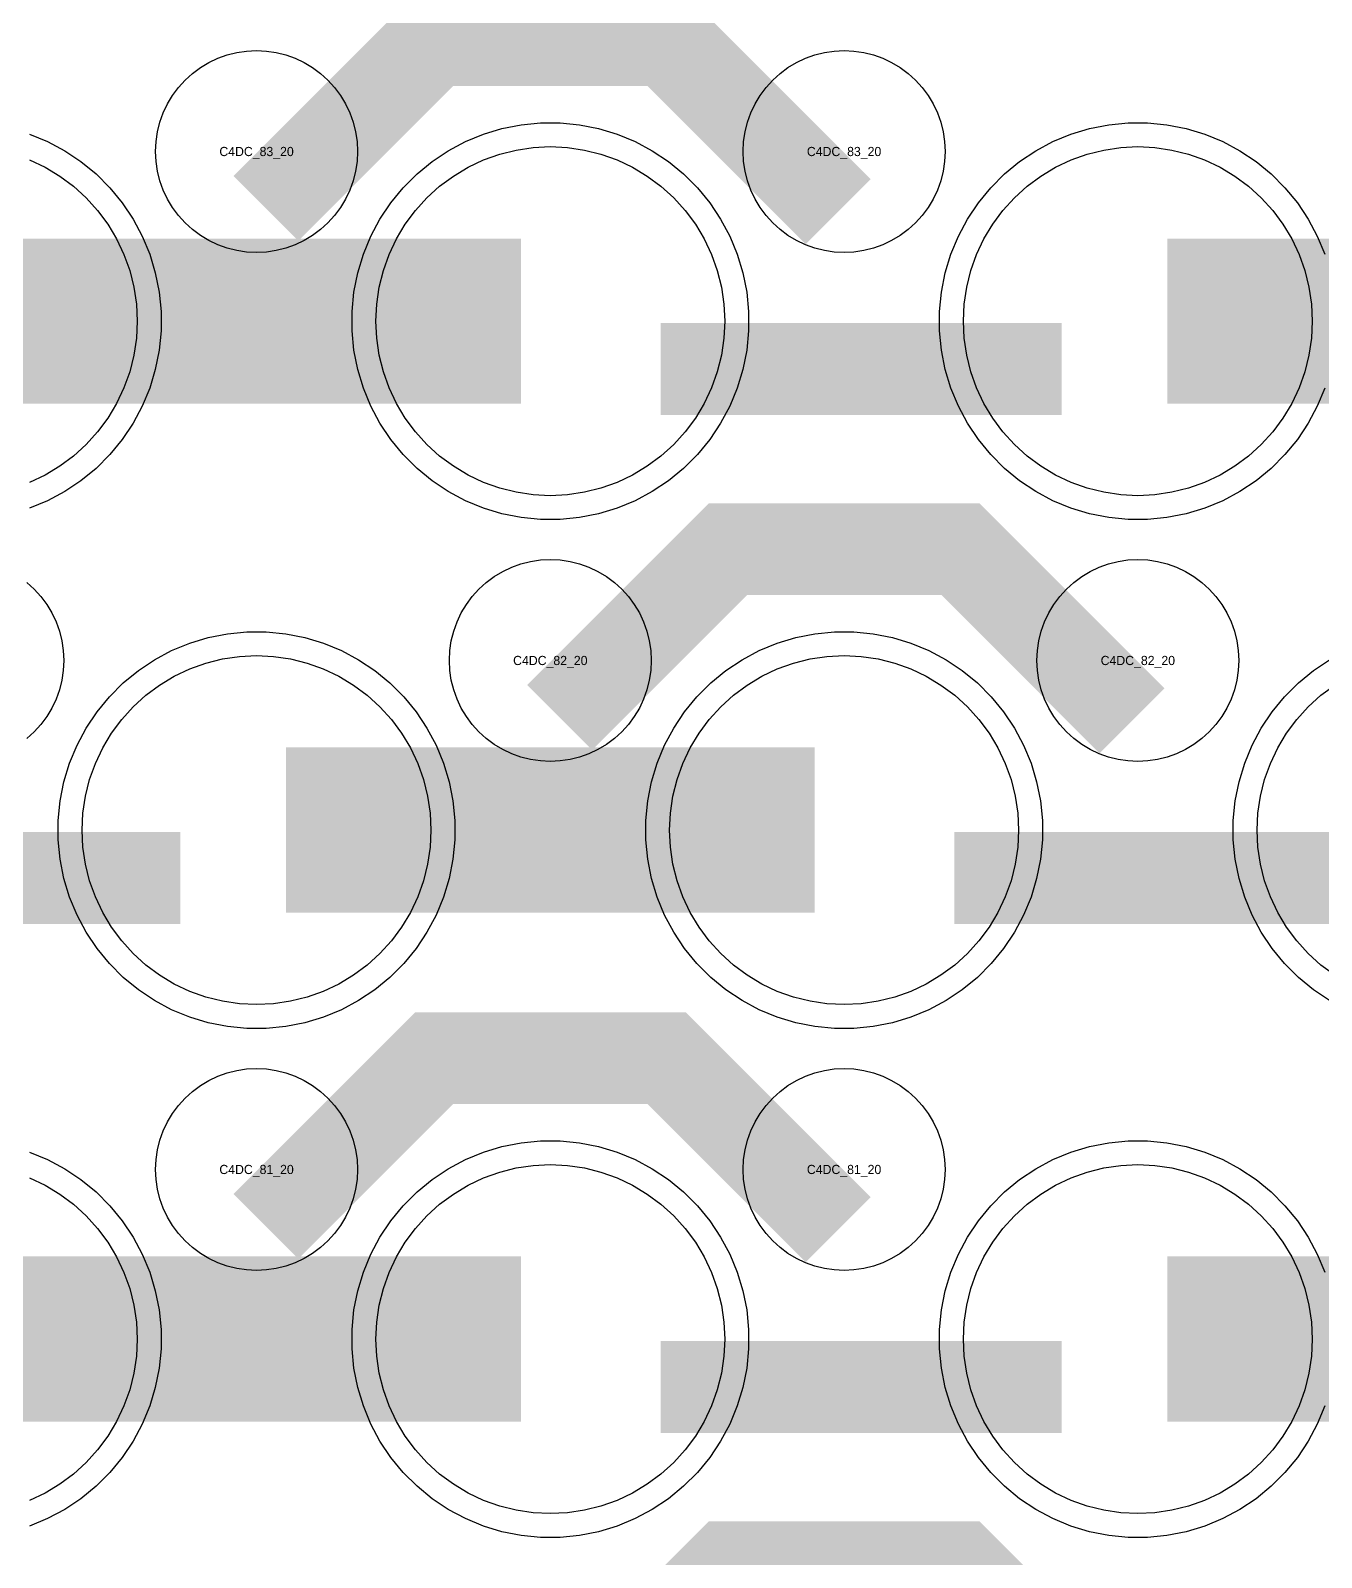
# Model space of a CAD drawing. Extents: x -11880 to 11880, y -14992 to 14992.
# Drawn here: x -5661.5 to -5310, y -3675.3 to -3259.6 of the extents above; entities that cross this region are included whole.
import ezdxf
from ezdxf.enums import TextEntityAlignment as Align

# ---------------------------------------------------------------- set-up
doc = ezdxf.new("R2010")
doc.units = 0
doc.header["$MEASUREMENT"] = 0
for name, color, linetype in [('GDS_775_DT_237', 138, 'CONTINUOUS'), ('RDL1_FS', 34, 'CONTINUOUS'), ('RDL_BS', 160, 'CONTINUOUS')]:
    doc.layers.add(name, color=color, linetype=linetype)

msp = doc.modelspace()

# ---------------------------------------------------------------- linework, layer by layer
at = {"layer": 'RDL1_FS'}
for points in [[(-5520, -3386.254), (-5524.657, -3386.025), (-5529.268, -3385.341), (-5533.791, -3384.209), (-5538.181, -3382.637), (-5542.395, -3380.645), (-5546.395, -3378.247), (-5550.14, -3375.469), (-5553.594, -3372.339), (-5556.724, -3368.885), (-5559.502, -3365.14), (-5561.9, -3361.14), (-5563.892, -3356.926), (-5565.464, -3352.536), (-5566.596, -3348.013), (-5567.28, -3343.402), (-5567.509, -3338.745), (-5567.28, -3334.088), (-5566.596, -3329.477), (-5565.464, -3324.954), (-5563.892, -3320.564), (-5561.9, -3316.35), (-5559.502, -3312.35), (-5556.724, -3308.605), (-5553.594, -3305.151), (-5550.14, -3302.021), (-5546.395, -3299.243), (-5542.395, -3296.845), (-5538.181, -3294.853), (-5533.791, -3293.281), (-5529.268, -3292.149), (-5524.657, -3291.465), (-5520, -3291.236), (-5515.343, -3291.465), (-5510.732, -3292.149), (-5506.209, -3293.281), (-5501.819, -3294.853), (-5497.605, -3296.845), (-5493.605, -3299.243), (-5489.86, -3302.021), (-5486.406, -3305.151), (-5483.276, -3308.605), (-5480.498, -3312.35), (-5478.1, -3316.35), (-5476.108, -3320.564), (-5474.536, -3324.954), (-5473.404, -3329.477), (-5472.72, -3334.088), (-5472.491, -3338.745), (-5472.72, -3343.402), (-5473.404, -3348.013), (-5474.536, -3352.536), (-5476.108, -3356.926), (-5478.1, -3361.14), (-5480.498, -3365.14), (-5483.276, -3368.885), (-5486.406, -3372.339), (-5489.86, -3375.469), (-5493.605, -3378.247), (-5497.605, -3380.645), (-5501.819, -3382.637), (-5506.209, -3384.209), (-5510.732, -3385.341), (-5515.343, -3386.025)], [(-5360, -3386.254), (-5364.657, -3386.025), (-5369.268, -3385.341), (-5373.791, -3384.209), (-5378.181, -3382.637), (-5382.395, -3380.645), (-5386.395, -3378.247), (-5390.14, -3375.469), (-5393.594, -3372.339), (-5396.724, -3368.885), (-5399.502, -3365.14), (-5401.9, -3361.14), (-5403.892, -3356.926), (-5405.464, -3352.536), (-5406.596, -3348.013), (-5407.28, -3343.402), (-5407.509, -3338.745), (-5407.28, -3334.088), (-5406.596, -3329.477), (-5405.464, -3324.954), (-5403.892, -3320.564), (-5401.9, -3316.35), (-5399.502, -3312.35), (-5396.724, -3308.605), (-5393.594, -3305.151), (-5390.14, -3302.021), (-5386.395, -3299.243), (-5382.395, -3296.845), (-5378.181, -3294.853), (-5373.791, -3293.281), (-5369.268, -3292.149), (-5364.657, -3291.465), (-5360, -3291.236), (-5355.343, -3291.465), (-5350.732, -3292.149), (-5346.209, -3293.281), (-5341.819, -3294.853), (-5337.605, -3296.845), (-5333.605, -3299.243), (-5329.86, -3302.021), (-5326.406, -3305.151), (-5323.276, -3308.605), (-5320.498, -3312.35), (-5318.1, -3316.35), (-5316.108, -3320.564), (-5314.536, -3324.954), (-5313.404, -3329.477), (-5312.72, -3334.088), (-5312.491, -3338.745), (-5312.72, -3343.402), (-5313.404, -3348.013), (-5314.536, -3352.536), (-5316.108, -3356.926), (-5318.1, -3361.14), (-5320.498, -3365.14), (-5323.276, -3368.885), (-5326.406, -3372.339), (-5329.86, -3375.469), (-5333.605, -3378.247), (-5337.605, -3380.645), (-5341.819, -3382.637), (-5346.209, -3384.209), (-5350.732, -3385.341), (-5355.343, -3386.025)], [(-5600, -3524.819), (-5604.657, -3524.59), (-5609.268, -3523.906), (-5613.791, -3522.774), (-5618.181, -3521.202), (-5622.395, -3519.21), (-5626.395, -3516.812), (-5630.14, -3514.034), (-5633.594, -3510.904), (-5636.724, -3507.45), (-5639.502, -3503.705), (-5641.9, -3499.705), (-5643.892, -3495.491), (-5645.464, -3491.101), (-5646.596, -3486.578), (-5647.28, -3481.967), (-5647.509, -3477.31), (-5647.28, -3472.653), (-5646.596, -3468.042), (-5645.464, -3463.519), (-5643.892, -3459.129), (-5641.9, -3454.915), (-5639.502, -3450.915), (-5636.724, -3447.17), (-5633.594, -3443.716), (-5630.14, -3440.586), (-5626.395, -3437.808), (-5622.395, -3435.41), (-5618.181, -3433.418), (-5613.791, -3431.846), (-5609.268, -3430.714), (-5604.657, -3430.03), (-5600, -3429.801), (-5595.343, -3430.03), (-5590.732, -3430.714), (-5586.209, -3431.846), (-5581.819, -3433.418), (-5577.605, -3435.41), (-5573.605, -3437.808), (-5569.86, -3440.586), (-5566.406, -3443.716), (-5563.276, -3447.17), (-5560.498, -3450.915), (-5558.1, -3454.915), (-5556.108, -3459.129), (-5554.536, -3463.519), (-5553.404, -3468.042), (-5552.72, -3472.653), (-5552.491, -3477.31), (-5552.72, -3481.967), (-5553.404, -3486.578), (-5554.536, -3491.101), (-5556.108, -3495.491), (-5558.1, -3499.705), (-5560.498, -3503.705), (-5563.276, -3507.45), (-5566.406, -3510.904), (-5569.86, -3514.034), (-5573.605, -3516.812), (-5577.605, -3519.21), (-5581.819, -3521.202), (-5586.209, -3522.774), (-5590.732, -3523.906), (-5595.343, -3524.59)], [(-5440, -3524.819), (-5444.657, -3524.59), (-5449.268, -3523.906), (-5453.791, -3522.774), (-5458.181, -3521.202), (-5462.395, -3519.21), (-5466.395, -3516.812), (-5470.14, -3514.034), (-5473.594, -3510.904), (-5476.724, -3507.45), (-5479.502, -3503.705), (-5481.9, -3499.705), (-5483.892, -3495.491), (-5485.464, -3491.101), (-5486.596, -3486.578), (-5487.28, -3481.967), (-5487.509, -3477.31), (-5487.28, -3472.653), (-5486.596, -3468.042), (-5485.464, -3463.519), (-5483.892, -3459.129), (-5481.9, -3454.915), (-5479.502, -3450.915), (-5476.724, -3447.17), (-5473.594, -3443.716), (-5470.14, -3440.586), (-5466.395, -3437.808), (-5462.395, -3435.41), (-5458.181, -3433.418), (-5453.791, -3431.846), (-5449.268, -3430.714), (-5444.657, -3430.03), (-5440, -3429.801), (-5435.343, -3430.03), (-5430.732, -3430.714), (-5426.209, -3431.846), (-5421.819, -3433.418), (-5417.605, -3435.41), (-5413.605, -3437.808), (-5409.86, -3440.586), (-5406.406, -3443.716), (-5403.276, -3447.17), (-5400.498, -3450.915), (-5398.1, -3454.915), (-5396.108, -3459.129), (-5394.536, -3463.519), (-5393.404, -3468.042), (-5392.72, -3472.653), (-5392.491, -3477.31), (-5392.72, -3481.967), (-5393.404, -3486.578), (-5394.536, -3491.101), (-5396.108, -3495.491), (-5398.1, -3499.705), (-5400.498, -3503.705), (-5403.276, -3507.45), (-5406.406, -3510.904), (-5409.86, -3514.034), (-5413.605, -3516.812), (-5417.605, -3519.21), (-5421.819, -3521.202), (-5426.209, -3522.774), (-5430.732, -3523.906), (-5435.343, -3524.59)], [(-5520, -3663.384), (-5524.657, -3663.155), (-5529.268, -3662.471), (-5533.791, -3661.339), (-5538.181, -3659.767), (-5542.395, -3657.775), (-5546.395, -3655.377), (-5550.14, -3652.599), (-5553.594, -3649.469), (-5556.724, -3646.015), (-5559.502, -3642.27), (-5561.9, -3638.27), (-5563.892, -3634.056), (-5565.464, -3629.666), (-5566.596, -3625.143), (-5567.28, -3620.532), (-5567.509, -3615.875), (-5567.28, -3611.218), (-5566.596, -3606.607), (-5565.464, -3602.084), (-5563.892, -3597.694), (-5561.9, -3593.48), (-5559.502, -3589.48), (-5556.724, -3585.735), (-5553.594, -3582.281), (-5550.14, -3579.151), (-5546.395, -3576.373), (-5542.395, -3573.975), (-5538.181, -3571.983), (-5533.791, -3570.411), (-5529.268, -3569.279), (-5524.657, -3568.595), (-5520, -3568.366), (-5515.343, -3568.595), (-5510.732, -3569.279), (-5506.209, -3570.411), (-5501.819, -3571.983), (-5497.605, -3573.975), (-5493.605, -3576.373), (-5489.86, -3579.151), (-5486.406, -3582.281), (-5483.276, -3585.735), (-5480.498, -3589.48), (-5478.1, -3593.48), (-5476.108, -3597.694), (-5474.536, -3602.084), (-5473.404, -3606.607), (-5472.72, -3611.218), (-5472.491, -3615.875), (-5472.72, -3620.532), (-5473.404, -3625.143), (-5474.536, -3629.666), (-5476.108, -3634.056), (-5478.1, -3638.27), (-5480.498, -3642.27), (-5483.276, -3646.015), (-5486.406, -3649.469), (-5489.86, -3652.599), (-5493.605, -3655.377), (-5497.605, -3657.775), (-5501.819, -3659.767), (-5506.209, -3661.339), (-5510.732, -3662.471), (-5515.343, -3663.155)], [(-5360, -3663.384), (-5364.657, -3663.155), (-5369.268, -3662.471), (-5373.791, -3661.339), (-5378.181, -3659.767), (-5382.395, -3657.775), (-5386.395, -3655.377), (-5390.14, -3652.599), (-5393.594, -3649.469), (-5396.724, -3646.015), (-5399.502, -3642.27), (-5401.9, -3638.27), (-5403.892, -3634.056), (-5405.464, -3629.666), (-5406.596, -3625.143), (-5407.28, -3620.532), (-5407.509, -3615.875), (-5407.28, -3611.218), (-5406.596, -3606.607), (-5405.464, -3602.084), (-5403.892, -3597.694), (-5401.9, -3593.48), (-5399.502, -3589.48), (-5396.724, -3585.735), (-5393.594, -3582.281), (-5390.14, -3579.151), (-5386.395, -3576.373), (-5382.395, -3573.975), (-5378.181, -3571.983), (-5373.791, -3570.411), (-5369.268, -3569.279), (-5364.657, -3568.595), (-5360, -3568.366), (-5355.343, -3568.595), (-5350.732, -3569.279), (-5346.209, -3570.411), (-5341.819, -3571.983), (-5337.605, -3573.975), (-5333.605, -3576.373), (-5329.86, -3579.151), (-5326.406, -3582.281), (-5323.276, -3585.735), (-5320.498, -3589.48), (-5318.1, -3593.48), (-5316.108, -3597.694), (-5314.536, -3602.084), (-5313.404, -3606.607), (-5312.72, -3611.218), (-5312.491, -3615.875), (-5312.72, -3620.532), (-5313.404, -3625.143), (-5314.536, -3629.666), (-5316.108, -3634.056), (-5318.1, -3638.27), (-5320.498, -3642.27), (-5323.276, -3646.015), (-5326.406, -3649.469), (-5329.86, -3652.599), (-5333.605, -3655.377), (-5337.605, -3657.775), (-5341.819, -3659.767), (-5346.209, -3661.339), (-5350.732, -3662.471), (-5355.343, -3663.155)]]:
    msp.add_lwpolyline(points, close=True, dxfattribs=at)
for points in [[(-5661.819, -3294.853), (-5657.605, -3296.845), (-5653.605, -3299.243), (-5649.86, -3302.021), (-5646.406, -3305.151), (-5643.276, -3308.605), (-5640.498, -3312.35), (-5638.1, -3316.35), (-5636.108, -3320.564), (-5634.536, -3324.954), (-5633.404, -3329.477), (-5632.72, -3334.088), (-5632.491, -3338.745), (-5632.72, -3343.402), (-5633.404, -3348.013), (-5634.536, -3352.536), (-5636.108, -3356.926), (-5638.1, -3361.14), (-5640.498, -3365.14), (-5643.276, -3368.885), (-5646.406, -3372.339), (-5649.86, -3375.469), (-5653.605, -3378.247), (-5657.605, -3380.645), (-5661.819, -3382.637)], [(-5306.395, -3516.812), (-5310.14, -3514.034), (-5313.594, -3510.904), (-5316.724, -3507.45), (-5319.502, -3503.705), (-5321.9, -3499.705), (-5323.892, -3495.491), (-5325.464, -3491.101), (-5326.596, -3486.578), (-5327.28, -3481.967), (-5327.509, -3477.31), (-5327.28, -3472.653), (-5326.596, -3468.042), (-5325.464, -3463.519), (-5323.892, -3459.129), (-5321.9, -3454.915), (-5319.502, -3450.915), (-5316.724, -3447.17), (-5313.594, -3443.716), (-5310.14, -3440.586), (-5306.395, -3437.808)], [(-5661.819, -3571.983), (-5657.605, -3573.975), (-5653.605, -3576.373), (-5649.86, -3579.151), (-5646.406, -3582.281), (-5643.276, -3585.735), (-5640.498, -3589.48), (-5638.1, -3593.48), (-5636.108, -3597.694), (-5634.536, -3602.084), (-5633.404, -3606.607), (-5632.72, -3611.218), (-5632.491, -3615.875), (-5632.72, -3620.532), (-5633.404, -3625.143), (-5634.536, -3629.666), (-5636.108, -3634.056), (-5638.1, -3638.27), (-5640.498, -3642.27), (-5643.276, -3646.015), (-5646.406, -3649.469), (-5649.86, -3652.599), (-5653.605, -3655.377), (-5657.605, -3657.775), (-5661.819, -3659.767)]]:
    msp.add_lwpolyline(points, dxfattribs=at)
for points in [[(-5671.998, -3338.745, 45, 45, 0), (-5599.998, -3338.745, 45, 45, 0)], [(-5599.998, -3338.745, 45, 45, 0), (-5527.998, -3338.745, 45, 45, 0)], [(-5351.998, -3338.745, 45, 45, 0), (-5279.998, -3338.745, 45, 45, 0)], [(-5591.998, -3477.31, 45, 45, 0), (-5519.998, -3477.31, 45, 45, 0)], [(-5519.998, -3477.31, 45, 45, 0), (-5447.998, -3477.31, 45, 45, 0)], [(-5671.998, -3615.875, 45, 45, 0), (-5599.998, -3615.875, 45, 45, 0)], [(-5599.998, -3615.875, 45, 45, 0), (-5527.998, -3615.875, 45, 45, 0)], [(-5351.998, -3615.875, 45, 45, 0), (-5279.998, -3615.875, 45, 45, 0)]]:
    msp.add_lwpolyline(points, format="xyseb", dxfattribs=at)
at = {"layer": 'RDL_BS'}
for points in [[(-5597.438, -3308.059, 25, 25, 0), (-5551.623, -3262.244, 25, 25, 0), (-5518.07, -3262.244, 25, 25, 0)], [(-5441.599, -3308.958, 25, 25, 0), (-5488.313, -3262.244, 25, 25, 0), (-5518.071, -3262.244, 25, 25, 0)], [(-5489.984, -3351.758, 25, 25, 0), (-5380.719, -3351.758, 25, 25, 0)], [(-5517.438, -3446.624, 25, 25, 0), (-5471.623, -3400.809, 25, 25, 0), (-5438.07, -3400.809, 25, 25, 0)], [(-5361.599, -3447.523, 25, 25, 0), (-5408.313, -3400.809, 25, 25, 0), (-5438.071, -3400.809, 25, 25, 0)], [(-5729.984, -3490.323, 25, 25, 0), (-5620.719, -3490.323, 25, 25, 0)], [(-5409.984, -3490.323, 25, 25, 0), (-5300.719, -3490.323, 25, 25, 0)], [(-5597.438, -3585.189, 25, 25, 0), (-5551.623, -3539.374, 25, 25, 0), (-5518.07, -3539.374, 25, 25, 0)], [(-5441.599, -3586.088, 25, 25, 0), (-5488.313, -3539.374, 25, 25, 0), (-5518.071, -3539.374, 25, 25, 0)], [(-5489.984, -3628.888, 25, 25, 0), (-5380.719, -3628.888, 25, 25, 0)], [(-5517.438, -3723.754, 25, 25, 0), (-5471.623, -3677.939, 25, 25, 0), (-5438.07, -3677.939, 25, 25, 0)], [(-5361.599, -3724.653, 25, 25, 0), (-5408.313, -3677.939, 25, 25, 0), (-5438.071, -3677.939, 25, 25, 0)]]:
    msp.add_lwpolyline(points, format="xyseb", dxfattribs=at)
for points in [[(-5600, -3320.051), (-5602.693, -3319.919), (-5605.365, -3319.523), (-5607.984, -3318.866), (-5610.519, -3317.959), (-5612.956, -3316.807), (-5615.28, -3315.414), (-5617.443, -3313.811), (-5619.442, -3311.999), (-5621.254, -3310), (-5622.857, -3307.837), (-5624.25, -3305.513), (-5625.402, -3303.076), (-5626.309, -3300.541), (-5626.966, -3297.922), (-5627.362, -3295.25), (-5627.494, -3292.557), (-5627.362, -3289.864), (-5626.966, -3287.192), (-5626.309, -3284.573), (-5625.402, -3282.038), (-5624.25, -3279.601), (-5622.857, -3277.277), (-5621.254, -3275.114), (-5619.442, -3273.115), (-5617.443, -3271.303), (-5615.28, -3269.7), (-5612.956, -3268.307), (-5610.519, -3267.155), (-5607.984, -3266.248), (-5605.365, -3265.591), (-5602.693, -3265.195), (-5600, -3265.063), (-5597.307, -3265.195), (-5594.635, -3265.591), (-5592.016, -3266.248), (-5589.481, -3267.155), (-5587.044, -3268.307), (-5584.72, -3269.7), (-5582.557, -3271.303), (-5580.558, -3273.115), (-5578.746, -3275.114), (-5577.143, -3277.277), (-5575.75, -3279.601), (-5574.598, -3282.038), (-5573.691, -3284.573), (-5573.034, -3287.192), (-5572.638, -3289.864), (-5572.506, -3292.557), (-5572.638, -3295.25), (-5573.034, -3297.922), (-5573.691, -3300.541), (-5574.598, -3303.076), (-5575.75, -3305.513), (-5577.143, -3307.837), (-5578.746, -3310), (-5580.558, -3311.999), (-5582.557, -3313.811), (-5584.72, -3315.414), (-5587.044, -3316.807), (-5589.481, -3317.959), (-5592.016, -3318.866), (-5594.635, -3319.523), (-5597.307, -3319.919)], [(-5440, -3320.051), (-5442.693, -3319.919), (-5445.365, -3319.523), (-5447.984, -3318.866), (-5450.519, -3317.959), (-5452.956, -3316.807), (-5455.28, -3315.414), (-5457.443, -3313.811), (-5459.442, -3311.999), (-5461.254, -3310), (-5462.857, -3307.837), (-5464.25, -3305.513), (-5465.402, -3303.076), (-5466.309, -3300.541), (-5466.966, -3297.922), (-5467.362, -3295.25), (-5467.494, -3292.557), (-5467.362, -3289.864), (-5466.966, -3287.192), (-5466.309, -3284.573), (-5465.402, -3282.038), (-5464.25, -3279.601), (-5462.857, -3277.277), (-5461.254, -3275.114), (-5459.442, -3273.115), (-5457.443, -3271.303), (-5455.28, -3269.7), (-5452.956, -3268.307), (-5450.519, -3267.155), (-5447.984, -3266.248), (-5445.365, -3265.591), (-5442.693, -3265.195), (-5440, -3265.063), (-5437.307, -3265.195), (-5434.635, -3265.591), (-5432.016, -3266.248), (-5429.481, -3267.155), (-5427.044, -3268.307), (-5424.72, -3269.7), (-5422.557, -3271.303), (-5420.558, -3273.115), (-5418.746, -3275.114), (-5417.143, -3277.277), (-5415.75, -3279.601), (-5414.598, -3282.038), (-5413.691, -3284.573), (-5413.034, -3287.192), (-5412.638, -3289.864), (-5412.506, -3292.557), (-5412.638, -3295.25), (-5413.034, -3297.922), (-5413.691, -3300.541), (-5414.598, -3303.076), (-5415.75, -3305.513), (-5417.143, -3307.837), (-5418.746, -3310), (-5420.558, -3311.999), (-5422.557, -3313.811), (-5424.72, -3315.414), (-5427.044, -3316.807), (-5429.481, -3317.959), (-5432.016, -3318.866), (-5434.635, -3319.523), (-5437.307, -3319.919)], [(-5522.644, -3392.745), (-5527.938, -3392.228), (-5533.165, -3391.182), (-5538.205, -3389.651), (-5543.115, -3387.62), (-5547.777, -3385.128), (-5552.191, -3382.181), (-5556.292, -3378.819), (-5560.074, -3375.037), (-5563.436, -3370.936), (-5566.383, -3366.522), (-5568.875, -3361.86), (-5570.906, -3356.95), (-5572.437, -3351.91), (-5573.483, -3346.683), (-5574, -3341.389), (-5574, -3336.101), (-5573.483, -3330.807), (-5572.437, -3325.58), (-5570.906, -3320.54), (-5568.875, -3315.63), (-5566.383, -3310.968), (-5563.436, -3306.554), (-5560.074, -3302.453), (-5556.292, -3298.671), (-5552.191, -3295.309), (-5547.777, -3292.362), (-5543.115, -3289.87), (-5538.205, -3287.839), (-5533.165, -3286.308), (-5527.938, -3285.262), (-5522.644, -3284.745), (-5517.356, -3284.745), (-5512.062, -3285.262), (-5506.835, -3286.308), (-5501.795, -3287.839), (-5496.885, -3289.87), (-5492.223, -3292.362), (-5487.809, -3295.309), (-5483.708, -3298.671), (-5479.926, -3302.453), (-5476.564, -3306.554), (-5473.617, -3310.968), (-5471.125, -3315.63), (-5469.094, -3320.54), (-5467.563, -3325.58), (-5466.517, -3330.807), (-5466, -3336.101), (-5466, -3341.389), (-5466.517, -3346.683), (-5467.563, -3351.91), (-5469.094, -3356.95), (-5471.125, -3361.86), (-5473.617, -3366.522), (-5476.564, -3370.936), (-5479.926, -3375.037), (-5483.708, -3378.819), (-5487.809, -3382.181), (-5492.223, -3385.128), (-5496.885, -3387.62), (-5501.795, -3389.651), (-5506.835, -3391.182), (-5512.062, -3392.228), (-5517.356, -3392.745)], [(-5520, -3458.616), (-5522.693, -3458.484), (-5525.365, -3458.088), (-5527.984, -3457.431), (-5530.519, -3456.524), (-5532.956, -3455.372), (-5535.28, -3453.979), (-5537.443, -3452.376), (-5539.442, -3450.564), (-5541.254, -3448.565), (-5542.857, -3446.402), (-5544.25, -3444.078), (-5545.402, -3441.641), (-5546.309, -3439.106), (-5546.966, -3436.487), (-5547.362, -3433.815), (-5547.494, -3431.122), (-5547.362, -3428.429), (-5546.966, -3425.757), (-5546.309, -3423.138), (-5545.402, -3420.603), (-5544.25, -3418.166), (-5542.857, -3415.842), (-5541.254, -3413.679), (-5539.442, -3411.68), (-5537.443, -3409.868), (-5535.28, -3408.265), (-5532.956, -3406.872), (-5530.519, -3405.72), (-5527.984, -3404.813), (-5525.365, -3404.156), (-5522.693, -3403.76), (-5520, -3403.628), (-5517.307, -3403.76), (-5514.635, -3404.156), (-5512.016, -3404.813), (-5509.481, -3405.72), (-5507.044, -3406.872), (-5504.72, -3408.265), (-5502.557, -3409.868), (-5500.558, -3411.68), (-5498.746, -3413.679), (-5497.143, -3415.842), (-5495.75, -3418.166), (-5494.598, -3420.603), (-5493.691, -3423.138), (-5493.034, -3425.757), (-5492.638, -3428.429), (-5492.506, -3431.122), (-5492.638, -3433.815), (-5493.034, -3436.487), (-5493.691, -3439.106), (-5494.598, -3441.641), (-5495.75, -3444.078), (-5497.143, -3446.402), (-5498.746, -3448.565), (-5500.558, -3450.564), (-5502.557, -3452.376), (-5504.72, -3453.979), (-5507.044, -3455.372), (-5509.481, -3456.524), (-5512.016, -3457.431), (-5514.635, -3458.088), (-5517.307, -3458.484)], [(-5360, -3458.616), (-5362.693, -3458.484), (-5365.365, -3458.088), (-5367.984, -3457.431), (-5370.519, -3456.524), (-5372.956, -3455.372), (-5375.28, -3453.979), (-5377.443, -3452.376), (-5379.442, -3450.564), (-5381.254, -3448.565), (-5382.857, -3446.402), (-5384.25, -3444.078), (-5385.402, -3441.641), (-5386.309, -3439.106), (-5386.966, -3436.487), (-5387.362, -3433.815), (-5387.494, -3431.122), (-5387.362, -3428.429), (-5386.966, -3425.757), (-5386.309, -3423.138), (-5385.402, -3420.603), (-5384.25, -3418.166), (-5382.857, -3415.842), (-5381.254, -3413.679), (-5379.442, -3411.68), (-5377.443, -3409.868), (-5375.28, -3408.265), (-5372.956, -3406.872), (-5370.519, -3405.72), (-5367.984, -3404.813), (-5365.365, -3404.156), (-5362.693, -3403.76), (-5360, -3403.628), (-5357.307, -3403.76), (-5354.635, -3404.156), (-5352.016, -3404.813), (-5349.481, -3405.72), (-5347.044, -3406.872), (-5344.72, -3408.265), (-5342.557, -3409.868), (-5340.558, -3411.68), (-5338.746, -3413.679), (-5337.143, -3415.842), (-5335.75, -3418.166), (-5334.598, -3420.603), (-5333.691, -3423.138), (-5333.034, -3425.757), (-5332.638, -3428.429), (-5332.506, -3431.122), (-5332.638, -3433.815), (-5333.034, -3436.487), (-5333.691, -3439.106), (-5334.598, -3441.641), (-5335.75, -3444.078), (-5337.143, -3446.402), (-5338.746, -3448.565), (-5340.558, -3450.564), (-5342.557, -3452.376), (-5344.72, -3453.979), (-5347.044, -3455.372), (-5349.481, -3456.524), (-5352.016, -3457.431), (-5354.635, -3458.088), (-5357.307, -3458.484)], [(-5602.644, -3531.31), (-5607.938, -3530.793), (-5613.165, -3529.747), (-5618.205, -3528.216), (-5623.115, -3526.185), (-5627.777, -3523.693), (-5632.191, -3520.746), (-5636.292, -3517.384), (-5640.074, -3513.602), (-5643.436, -3509.501), (-5646.383, -3505.087), (-5648.875, -3500.425), (-5650.906, -3495.515), (-5652.437, -3490.475), (-5653.483, -3485.248), (-5654, -3479.954), (-5654, -3474.666), (-5653.483, -3469.372), (-5652.437, -3464.145), (-5650.906, -3459.105), (-5648.875, -3454.195), (-5646.383, -3449.533), (-5643.436, -3445.119), (-5640.074, -3441.018), (-5636.292, -3437.236), (-5632.191, -3433.874), (-5627.777, -3430.927), (-5623.115, -3428.435), (-5618.205, -3426.404), (-5613.165, -3424.873), (-5607.938, -3423.827), (-5602.644, -3423.31), (-5597.356, -3423.31), (-5592.062, -3423.827), (-5586.835, -3424.873), (-5581.795, -3426.404), (-5576.885, -3428.435), (-5572.223, -3430.927), (-5567.809, -3433.874), (-5563.708, -3437.236), (-5559.926, -3441.018), (-5556.564, -3445.119), (-5553.617, -3449.533), (-5551.125, -3454.195), (-5549.094, -3459.105), (-5547.563, -3464.145), (-5546.517, -3469.372), (-5546, -3474.666), (-5546, -3479.954), (-5546.517, -3485.248), (-5547.563, -3490.475), (-5549.094, -3495.515), (-5551.125, -3500.425), (-5553.617, -3505.087), (-5556.564, -3509.501), (-5559.926, -3513.602), (-5563.708, -3517.384), (-5567.809, -3520.746), (-5572.223, -3523.693), (-5576.885, -3526.185), (-5581.795, -3528.216), (-5586.835, -3529.747), (-5592.062, -3530.793), (-5597.356, -3531.31)], [(-5442.644, -3531.31), (-5447.938, -3530.793), (-5453.165, -3529.747), (-5458.205, -3528.216), (-5463.115, -3526.185), (-5467.777, -3523.693), (-5472.191, -3520.746), (-5476.292, -3517.384), (-5480.074, -3513.602), (-5483.436, -3509.501), (-5486.383, -3505.087), (-5488.875, -3500.425), (-5490.906, -3495.515), (-5492.437, -3490.475), (-5493.483, -3485.248), (-5494, -3479.954), (-5494, -3474.666), (-5493.483, -3469.372), (-5492.437, -3464.145), (-5490.906, -3459.105), (-5488.875, -3454.195), (-5486.383, -3449.533), (-5483.436, -3445.119), (-5480.074, -3441.018), (-5476.292, -3437.236), (-5472.191, -3433.874), (-5467.777, -3430.927), (-5463.115, -3428.435), (-5458.205, -3426.404), (-5453.165, -3424.873), (-5447.938, -3423.827), (-5442.644, -3423.31), (-5437.356, -3423.31), (-5432.062, -3423.827), (-5426.835, -3424.873), (-5421.795, -3426.404), (-5416.885, -3428.435), (-5412.223, -3430.927), (-5407.809, -3433.874), (-5403.708, -3437.236), (-5399.926, -3441.018), (-5396.564, -3445.119), (-5393.617, -3449.533), (-5391.125, -3454.195), (-5389.094, -3459.105), (-5387.563, -3464.145), (-5386.517, -3469.372), (-5386, -3474.666), (-5386, -3479.954), (-5386.517, -3485.248), (-5387.563, -3490.475), (-5389.094, -3495.515), (-5391.125, -3500.425), (-5393.617, -3505.087), (-5396.564, -3509.501), (-5399.926, -3513.602), (-5403.708, -3517.384), (-5407.809, -3520.746), (-5412.223, -3523.693), (-5416.885, -3526.185), (-5421.795, -3528.216), (-5426.835, -3529.747), (-5432.062, -3530.793), (-5437.356, -3531.31)], [(-5600, -3597.181), (-5602.693, -3597.049), (-5605.365, -3596.653), (-5607.984, -3595.996), (-5610.519, -3595.089), (-5612.956, -3593.937), (-5615.28, -3592.544), (-5617.443, -3590.941), (-5619.442, -3589.129), (-5621.254, -3587.13), (-5622.857, -3584.967), (-5624.25, -3582.643), (-5625.402, -3580.206), (-5626.309, -3577.671), (-5626.966, -3575.052), (-5627.362, -3572.38), (-5627.494, -3569.687), (-5627.362, -3566.994), (-5626.966, -3564.322), (-5626.309, -3561.703), (-5625.402, -3559.168), (-5624.25, -3556.731), (-5622.857, -3554.407), (-5621.254, -3552.244), (-5619.442, -3550.245), (-5617.443, -3548.433), (-5615.28, -3546.83), (-5612.956, -3545.437), (-5610.519, -3544.285), (-5607.984, -3543.378), (-5605.365, -3542.721), (-5602.693, -3542.325), (-5600, -3542.193), (-5597.307, -3542.325), (-5594.635, -3542.721), (-5592.016, -3543.378), (-5589.481, -3544.285), (-5587.044, -3545.437), (-5584.72, -3546.83), (-5582.557, -3548.433), (-5580.558, -3550.245), (-5578.746, -3552.244), (-5577.143, -3554.407), (-5575.75, -3556.731), (-5574.598, -3559.168), (-5573.691, -3561.703), (-5573.034, -3564.322), (-5572.638, -3566.994), (-5572.506, -3569.687), (-5572.638, -3572.38), (-5573.034, -3575.052), (-5573.691, -3577.671), (-5574.598, -3580.206), (-5575.75, -3582.643), (-5577.143, -3584.967), (-5578.746, -3587.13), (-5580.558, -3589.129), (-5582.557, -3590.941), (-5584.72, -3592.544), (-5587.044, -3593.937), (-5589.481, -3595.089), (-5592.016, -3595.996), (-5594.635, -3596.653), (-5597.307, -3597.049)], [(-5440, -3597.181), (-5442.693, -3597.049), (-5445.365, -3596.653), (-5447.984, -3595.996), (-5450.519, -3595.089), (-5452.956, -3593.937), (-5455.28, -3592.544), (-5457.443, -3590.941), (-5459.442, -3589.129), (-5461.254, -3587.13), (-5462.857, -3584.967), (-5464.25, -3582.643), (-5465.402, -3580.206), (-5466.309, -3577.671), (-5466.966, -3575.052), (-5467.362, -3572.38), (-5467.494, -3569.687), (-5467.362, -3566.994), (-5466.966, -3564.322), (-5466.309, -3561.703), (-5465.402, -3559.168), (-5464.25, -3556.731), (-5462.857, -3554.407), (-5461.254, -3552.244), (-5459.442, -3550.245), (-5457.443, -3548.433), (-5455.28, -3546.83), (-5452.956, -3545.437), (-5450.519, -3544.285), (-5447.984, -3543.378), (-5445.365, -3542.721), (-5442.693, -3542.325), (-5440, -3542.193), (-5437.307, -3542.325), (-5434.635, -3542.721), (-5432.016, -3543.378), (-5429.481, -3544.285), (-5427.044, -3545.437), (-5424.72, -3546.83), (-5422.557, -3548.433), (-5420.558, -3550.245), (-5418.746, -3552.244), (-5417.143, -3554.407), (-5415.75, -3556.731), (-5414.598, -3559.168), (-5413.691, -3561.703), (-5413.034, -3564.322), (-5412.638, -3566.994), (-5412.506, -3569.687), (-5412.638, -3572.38), (-5413.034, -3575.052), (-5413.691, -3577.671), (-5414.598, -3580.206), (-5415.75, -3582.643), (-5417.143, -3584.967), (-5418.746, -3587.13), (-5420.558, -3589.129), (-5422.557, -3590.941), (-5424.72, -3592.544), (-5427.044, -3593.937), (-5429.481, -3595.089), (-5432.016, -3595.996), (-5434.635, -3596.653), (-5437.307, -3597.049)], [(-5522.644, -3669.875), (-5527.938, -3669.358), (-5533.165, -3668.312), (-5538.205, -3666.781), (-5543.115, -3664.75), (-5547.777, -3662.258), (-5552.191, -3659.311), (-5556.292, -3655.949), (-5560.074, -3652.167), (-5563.436, -3648.066), (-5566.383, -3643.652), (-5568.875, -3638.99), (-5570.906, -3634.08), (-5572.437, -3629.04), (-5573.483, -3623.813), (-5574, -3618.519), (-5574, -3613.231), (-5573.483, -3607.937), (-5572.437, -3602.71), (-5570.906, -3597.67), (-5568.875, -3592.76), (-5566.383, -3588.098), (-5563.436, -3583.684), (-5560.074, -3579.583), (-5556.292, -3575.801), (-5552.191, -3572.439), (-5547.777, -3569.492), (-5543.115, -3567), (-5538.205, -3564.969), (-5533.165, -3563.438), (-5527.938, -3562.392), (-5522.644, -3561.875), (-5517.356, -3561.875), (-5512.062, -3562.392), (-5506.835, -3563.438), (-5501.795, -3564.969), (-5496.885, -3567), (-5492.223, -3569.492), (-5487.809, -3572.439), (-5483.708, -3575.801), (-5479.926, -3579.583), (-5476.564, -3583.684), (-5473.617, -3588.098), (-5471.125, -3592.76), (-5469.094, -3597.67), (-5467.563, -3602.71), (-5466.517, -3607.937), (-5466, -3613.231), (-5466, -3618.519), (-5466.517, -3623.813), (-5467.563, -3629.04), (-5469.094, -3634.08), (-5471.125, -3638.99), (-5473.617, -3643.652), (-5476.564, -3648.066), (-5479.926, -3652.167), (-5483.708, -3655.949), (-5487.809, -3659.311), (-5492.223, -3662.258), (-5496.885, -3664.75), (-5501.795, -3666.781), (-5506.835, -3668.312), (-5512.062, -3669.358), (-5517.356, -3669.875)]]:
    msp.add_lwpolyline(points, close=True, dxfattribs=at)
for points in [[(-5661.795, -3287.839), (-5656.885, -3289.87), (-5652.223, -3292.362), (-5647.809, -3295.309), (-5643.708, -3298.671), (-5639.926, -3302.453), (-5636.564, -3306.554), (-5633.617, -3310.968), (-5631.125, -3315.63), (-5629.094, -3320.54), (-5627.563, -3325.58), (-5626.517, -3330.807), (-5626, -3336.101), (-5626, -3341.389), (-5626.517, -3346.683), (-5627.563, -3351.91), (-5629.094, -3356.95), (-5631.125, -3361.86), (-5633.617, -3366.522), (-5636.564, -3370.936), (-5639.926, -3375.037), (-5643.708, -3378.819), (-5647.809, -3382.181), (-5652.223, -3385.128), (-5656.885, -3387.62), (-5661.795, -3389.651)], [(-5309.094, -3356.95), (-5311.125, -3361.86), (-5313.617, -3366.522), (-5316.564, -3370.936), (-5319.926, -3375.037), (-5323.708, -3378.819), (-5327.809, -3382.181), (-5332.223, -3385.128), (-5336.885, -3387.62), (-5341.795, -3389.651), (-5346.835, -3391.182), (-5352.062, -3392.228), (-5357.356, -3392.745), (-5362.644, -3392.745), (-5367.938, -3392.228), (-5373.165, -3391.182), (-5378.205, -3389.651), (-5383.115, -3387.62), (-5387.777, -3385.128), (-5392.191, -3382.181), (-5396.292, -3378.819), (-5400.074, -3375.037), (-5403.436, -3370.936), (-5406.383, -3366.522), (-5408.875, -3361.86), (-5410.906, -3356.95), (-5412.437, -3351.91), (-5413.483, -3346.683), (-5414, -3341.389), (-5414, -3336.101), (-5413.483, -3330.807), (-5412.437, -3325.58), (-5410.906, -3320.54), (-5408.875, -3315.63), (-5406.383, -3310.968), (-5403.436, -3306.554), (-5400.074, -3302.453), (-5396.292, -3298.671), (-5392.191, -3295.309), (-5387.777, -3292.362), (-5383.115, -3289.87), (-5378.205, -3287.839), (-5373.165, -3286.308), (-5367.938, -3285.262), (-5362.644, -3284.745), (-5357.356, -3284.745), (-5352.062, -3285.262), (-5346.835, -3286.308), (-5341.795, -3287.839), (-5336.885, -3289.87), (-5332.223, -3292.362), (-5327.809, -3295.309), (-5323.708, -3298.671), (-5319.926, -3302.453), (-5316.564, -3306.554), (-5313.617, -3310.968), (-5311.125, -3315.63), (-5309.094, -3320.54)], [(-5662.557, -3409.868), (-5660.558, -3411.68), (-5658.746, -3413.679), (-5657.143, -3415.842), (-5655.75, -3418.166), (-5654.598, -3420.603), (-5653.691, -3423.138), (-5653.034, -3425.757), (-5652.638, -3428.429), (-5652.506, -3431.122), (-5652.638, -3433.815), (-5653.034, -3436.487), (-5653.691, -3439.106), (-5654.598, -3441.641), (-5655.75, -3444.078), (-5657.143, -3446.402), (-5658.746, -3448.565), (-5660.558, -3450.564), (-5662.557, -3452.376)], [(-5307.777, -3523.693), (-5312.191, -3520.746), (-5316.292, -3517.384), (-5320.074, -3513.602), (-5323.436, -3509.501), (-5326.383, -3505.087), (-5328.875, -3500.425), (-5330.906, -3495.515), (-5332.437, -3490.475), (-5333.483, -3485.248), (-5334, -3479.954), (-5334, -3474.666), (-5333.483, -3469.372), (-5332.437, -3464.145), (-5330.906, -3459.105), (-5328.875, -3454.195), (-5326.383, -3449.533), (-5323.436, -3445.119), (-5320.074, -3441.018), (-5316.292, -3437.236), (-5312.191, -3433.874), (-5307.777, -3430.927)], [(-5309.094, -3634.08), (-5311.125, -3638.99), (-5313.617, -3643.652), (-5316.564, -3648.066), (-5319.926, -3652.167), (-5323.708, -3655.949), (-5327.809, -3659.311), (-5332.223, -3662.258), (-5336.885, -3664.75), (-5341.795, -3666.781), (-5346.835, -3668.312), (-5352.062, -3669.358), (-5357.356, -3669.875), (-5362.644, -3669.875), (-5367.938, -3669.358), (-5373.165, -3668.312), (-5378.205, -3666.781), (-5383.115, -3664.75), (-5387.777, -3662.258), (-5392.191, -3659.311), (-5396.292, -3655.949), (-5400.074, -3652.167), (-5403.436, -3648.066), (-5406.383, -3643.652), (-5408.875, -3638.99), (-5410.906, -3634.08), (-5412.437, -3629.04), (-5413.483, -3623.813), (-5414, -3618.519), (-5414, -3613.231), (-5413.483, -3607.937), (-5412.437, -3602.71), (-5410.906, -3597.67), (-5408.875, -3592.76), (-5406.383, -3588.098), (-5403.436, -3583.684), (-5400.074, -3579.583), (-5396.292, -3575.801), (-5392.191, -3572.439), (-5387.777, -3569.492), (-5383.115, -3567), (-5378.205, -3564.969), (-5373.165, -3563.438), (-5367.938, -3562.392), (-5362.644, -3561.875), (-5357.356, -3561.875), (-5352.062, -3562.392), (-5346.835, -3563.438), (-5341.795, -3564.969), (-5336.885, -3567), (-5332.223, -3569.492), (-5327.809, -3572.439), (-5323.708, -3575.801), (-5319.926, -3579.583), (-5316.564, -3583.684), (-5313.617, -3588.098), (-5311.125, -3592.76), (-5309.094, -3597.67)], [(-5661.795, -3564.969), (-5656.885, -3567), (-5652.223, -3569.492), (-5647.809, -3572.439), (-5643.708, -3575.801), (-5639.926, -3579.583), (-5636.564, -3583.684), (-5633.617, -3588.098), (-5631.125, -3592.76), (-5629.094, -3597.67), (-5627.563, -3602.71), (-5626.517, -3607.937), (-5626, -3613.231), (-5626, -3618.519), (-5626.517, -3623.813), (-5627.563, -3629.04), (-5629.094, -3634.08), (-5631.125, -3638.99), (-5633.617, -3643.652), (-5636.564, -3648.066), (-5639.926, -3652.167), (-5643.708, -3655.949), (-5647.809, -3659.311), (-5652.223, -3662.258), (-5656.885, -3664.75), (-5661.795, -3666.781)]]:
    msp.add_lwpolyline(points, dxfattribs=at)

# ---------------------------------------------------------------- texts
at = {"layer": 'GDS_775_DT_237'}
for s, p in [('C4DC_83_20', (-5600, -3292.557)), ('C4DC_83_20', (-5600, -3292.557)), ('C4DC_83_20', (-5440, -3292.557)), ('C4DC_83_20', (-5440, -3292.557)), ('C4DC_82_20', (-5520, -3431.122)), ('C4DC_82_20', (-5520, -3431.122)), ('C4DC_82_20', (-5360, -3431.122)), ('C4DC_82_20', (-5360, -3431.122)), ('C4DC_81_20', (-5600, -3569.687)), ('C4DC_81_20', (-5600, -3569.687)), ('C4DC_81_20', (-5440, -3569.687)), ('C4DC_81_20', (-5440, -3569.687))]:
    msp.add_text(s, height=2.5, dxfattribs=at).set_placement(p, align=Align.MIDDLE_CENTER)

doc.saveas('drawing.dxf')
